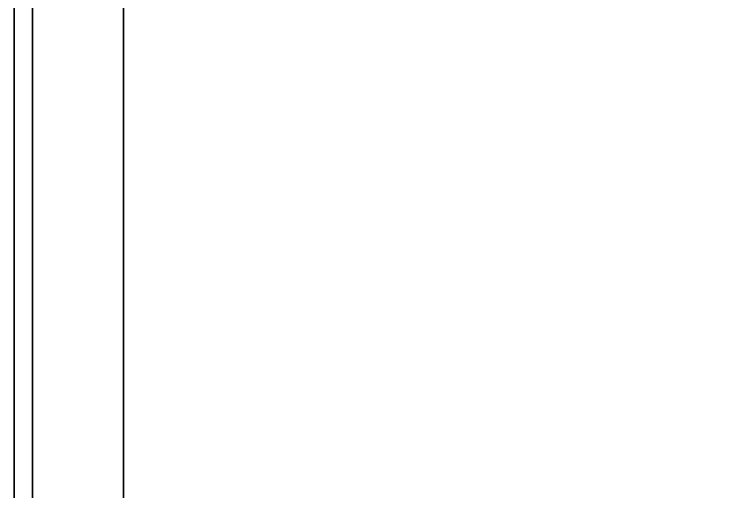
# Model space of a CAD drawing. Extents: x 0 to 4068, y -4475 to 0.
# Drawn here: x 0 to 1173, y -3688 to -2901 of the extents above; entities that cross this region are included whole.
import ezdxf

# ---------------------------------------------------------------- set-up
doc = ezdxf.new("R2010")
doc.units = 0
for name, color, linetype in [('LAYER0', 7, 'CONTINUOUS'), ('LAYER11', 7, 'CONTINUOUS'), ('LAYER4', 7, 'CONTINUOUS'), ('LAYER5', 7, 'CONTINUOUS'), ('LAYER6', 7, 'CONTINUOUS'), ('LAYER7', 7, 'CONTINUOUS'), ('LAYER9', 7, 'CONTINUOUS')]:
    doc.layers.add(name, color=color, linetype=linetype)

msp = doc.modelspace()

# ---------------------------------------------------------------- linework, layer by layer
at = {"layer": 'LAYER0', "invisible_edges": 1}
for points in [[(4068, 0), (0, -4475), (0, 0), (4068, 0)], [(0, -4475), (4068, 0), (4068, -4475), (0, -4475)]]:
    msp.add_3dface(points, dxfattribs=at)
at = {"layer": 'LAYER4', "invisible_edges": 1}
for points in [[(0, 0, 5), (0, -4475), (0, -4475, 5), (0, 0, 5)], [(0, -4475), (0, 0, 5), (0, 0), (0, -4475)]]:
    msp.add_3dface(points, dxfattribs=at)
at = {"layer": 'LAYER5', "invisible_edges": 1}
for points in [[(4068, -4475, 5), (0, 0, 5), (0, -4475, 5), (4068, -4475, 5)], [(0, 0, 5), (4068, -4475, 5), (4068, 0, 5), (0, 0, 5)]]:
    msp.add_3dface(points, dxfattribs=at)
at = {"layer": 'LAYER6', "invisible_edges": 1}
for points in [[(180, -1821, 5), (30, -4475, 5), (30, -1971, 5), (180, -1821, 5)], [(30, -4475, 5), (180, -1821, 5), (180, -4325, 5), (30, -4475, 5)]]:
    msp.add_3dface(points, dxfattribs=at)
at = {"layer": 'LAYER7'}
for points, invisible_edges in [([(180, -4325, 2415), (180, -2552.5, 1201.5), (180, -1821, 2415), (180, -4325, 2415)], 3), ([(180, -4325, 2415), (180, -1821, 5), (180, -2552.5, 1121.5), (180, -4325, 2415)], 7), ([(180, -1821, 5), (180, -4325, 2415), (180, -4325, 5), (180, -1821, 5)], 1), ([(180, -2552.5, 1201.5), (180, -4325, 2415), (180, -2552.5, 1121.5), (180, -2552.5, 1201.5)], 3)]:
    msp.add_3dface(points, dxfattribs=dict(at, invisible_edges=invisible_edges))
at = {"layer": 'LAYER9', "invisible_edges": 1}
for points in [[(30, -1971, 2415), (30, -4475, 5), (30, -4475, 2415), (30, -1971, 2415)], [(30, -4475, 5), (30, -1971, 2415), (30, -1971, 5), (30, -4475, 5)]]:
    msp.add_3dface(points, dxfattribs=at)

# ---------------------------------------------------------------- meshes
at = {"layer": 'LAYER11'}
mesh = msp.add_polymesh((2, 2), dxfattribs=at)
for k, corner in enumerate([(180, -1821, 2415), (180, -4325, 2415), (30, -1971, 2415), (30, -4475, 2415)]):
    mesh.set_mesh_vertex(divmod(k, 2), corner)

doc.saveas('drawing.dxf')
